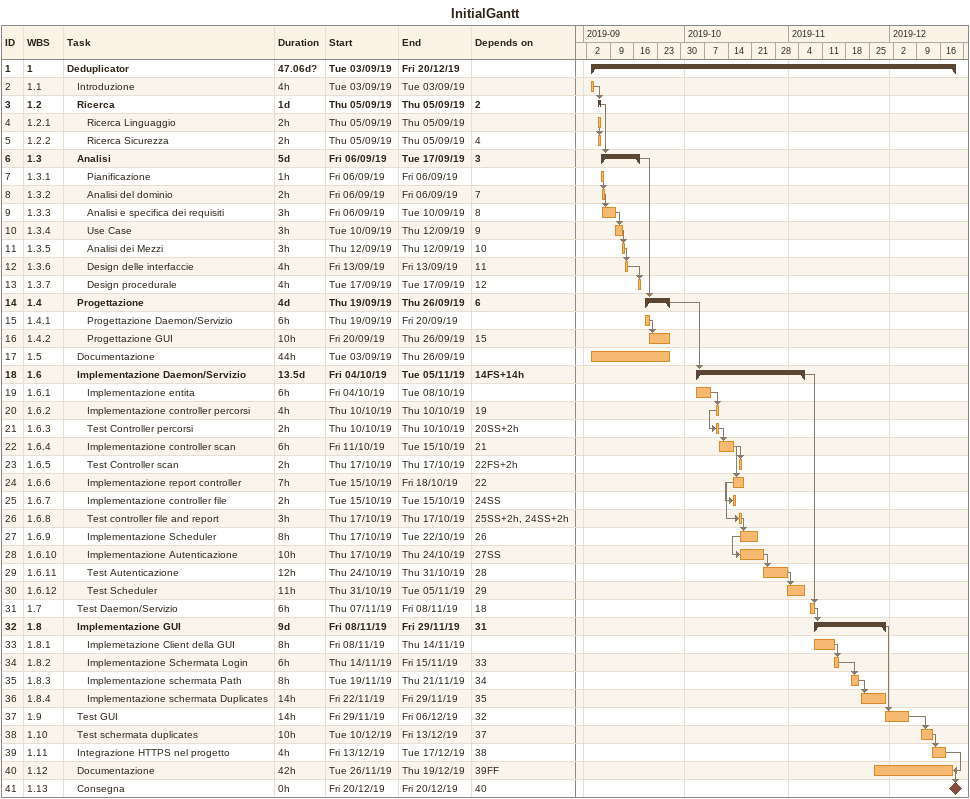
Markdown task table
InitialGantt

| ID | WBS | Task | Duration | Start | Finish | Predecessors |
|---|---|---|---|---|---|---|
| 1 | 1 | **Deduplicator** | 47.06d? | 2019-09-03 | 2019-12-20 |  |
| 2 | 1.1 | Introduzione | 4h | 2019-09-03 | 2019-09-03 |  |
| 3 | 1.2 | **Ricerca** | 1d | 2019-09-05 | 2019-09-05 | 2 |
| 4 | 1.2.1 | Ricerca Linguaggio | 2h | 2019-09-05 | 2019-09-05 |  |
| 5 | 1.2.2 | Ricerca Sicurezza | 2h | 2019-09-05 | 2019-09-05 | 4 |
| 6 | 1.3 | **Analisi** | 5d | 2019-09-06 | 2019-09-17 | 3 |
| 7 | 1.3.1 | Pianificazione | 1h | 2019-09-06 | 2019-09-06 |  |
| 8 | 1.3.2 | Analisi del dominio | 2h | 2019-09-06 | 2019-09-06 | 7 |
| 9 | 1.3.3 | Analisi e specifica dei requisiti | 3h | 2019-09-06 | 2019-09-10 | 8 |
| 10 | 1.3.4 | Use Case | 3h | 2019-09-10 | 2019-09-12 | 9 |
| 11 | 1.3.5 | Analisi dei Mezzi | 3h | 2019-09-12 | 2019-09-12 | 10 |
| 12 | 1.3.6 | Design delle interfaccie | 4h | 2019-09-13 | 2019-09-13 | 11 |
| 13 | 1.3.7 | Design procedurale | 4h | 2019-09-17 | 2019-09-17 | 12 |
| 14 | 1.4 | **Progettazione** | 4d | 2019-09-19 | 2019-09-26 | 6 |
| 15 | 1.4.1 | Progettazione Daemon/Servizio | 6h | 2019-09-19 | 2019-09-20 |  |
| 16 | 1.4.2 | Progettazione GUI | 10h | 2019-09-20 | 2019-09-26 | 15 |
| 17 | 1.5 | Documentazione | 44h | 2019-09-03 | 2019-09-26 |  |
| 18 | 1.6 | **Implementazione Daemon/Servizio** | 13.5d | 2019-10-04 | 2019-11-05 | 14FS+14h |
| 19 | 1.6.1 | Implementazione entita | 6h | 2019-10-04 | 2019-10-08 |  |
| 20 | 1.6.2 | Implementazione controller percorsi | 4h | 2019-10-10 | 2019-10-10 | 19 |
| 21 | 1.6.3 | Test Controller percorsi | 2h | 2019-10-10 | 2019-10-10 | 20SS+2h |
| 22 | 1.6.4 | Implementazione controller scan | 6h | 2019-10-11 | 2019-10-15 | 21 |
| 23 | 1.6.5 | Test Controller scan | 2h | 2019-10-17 | 2019-10-17 | 22FS+2h |
| 24 | 1.6.6 | Implementazione report controller | 7h | 2019-10-15 | 2019-10-18 | 22 |
| 25 | 1.6.7 | Implementazione controller file | 2h | 2019-10-15 | 2019-10-15 | 24SS |
| 26 | 1.6.8 | Test controller file and report | 3h | 2019-10-17 | 2019-10-17 | 25SS+2h, 24SS+2h |
| 27 | 1.6.9 | Implementazione Scheduler | 8h | 2019-10-17 | 2019-10-22 | 26 |
| 28 | 1.6.10 | Implementazione Autenticazione | 10h | 2019-10-17 | 2019-10-24 | 27SS |
| 29 | 1.6.11 | Test Autenticazione | 12h | 2019-10-24 | 2019-10-31 | 28 |
| 30 | 1.6.12 | Test Scheduler | 11h | 2019-10-31 | 2019-11-05 | 29 |
| 31 | 1.7 | Test Daemon/Servizio | 6h | 2019-11-07 | 2019-11-08 | 18 |
| 32 | 1.8 | **Implementazione GUI** | 9d | 2019-11-08 | 2019-11-29 | 31 |
| 33 | 1.8.1 | Implemetazione Client della GUI | 8h | 2019-11-08 | 2019-11-14 |  |
| 34 | 1.8.2 | Implementazione Schermata Login | 6h | 2019-11-14 | 2019-11-15 | 33 |
| 35 | 1.8.3 | Implementazione schermata Path | 8h | 2019-11-19 | 2019-11-21 | 34 |
| 36 | 1.8.4 | Implementazione schermata Duplicates | 14h | 2019-11-22 | 2019-11-29 | 35 |
| 37 | 1.9 | Test GUI | 14h | 2019-11-29 | 2019-12-06 | 32 |
| 38 | 1.10 | Test schermata duplicates | 10h | 2019-12-10 | 2019-12-13 | 37 |
| 39 | 1.11 | Integrazione HTTPS nel progetto | 4h | 2019-12-13 | 2019-12-17 | 38 |
| 40 | 1.12 | Documentazione | 42h | 2019-11-26 | 2019-12-19 | 39FF |
| 41 | 1.13 | Consegna | 0h | 2019-12-20 | 2019-12-20 | 40 |
